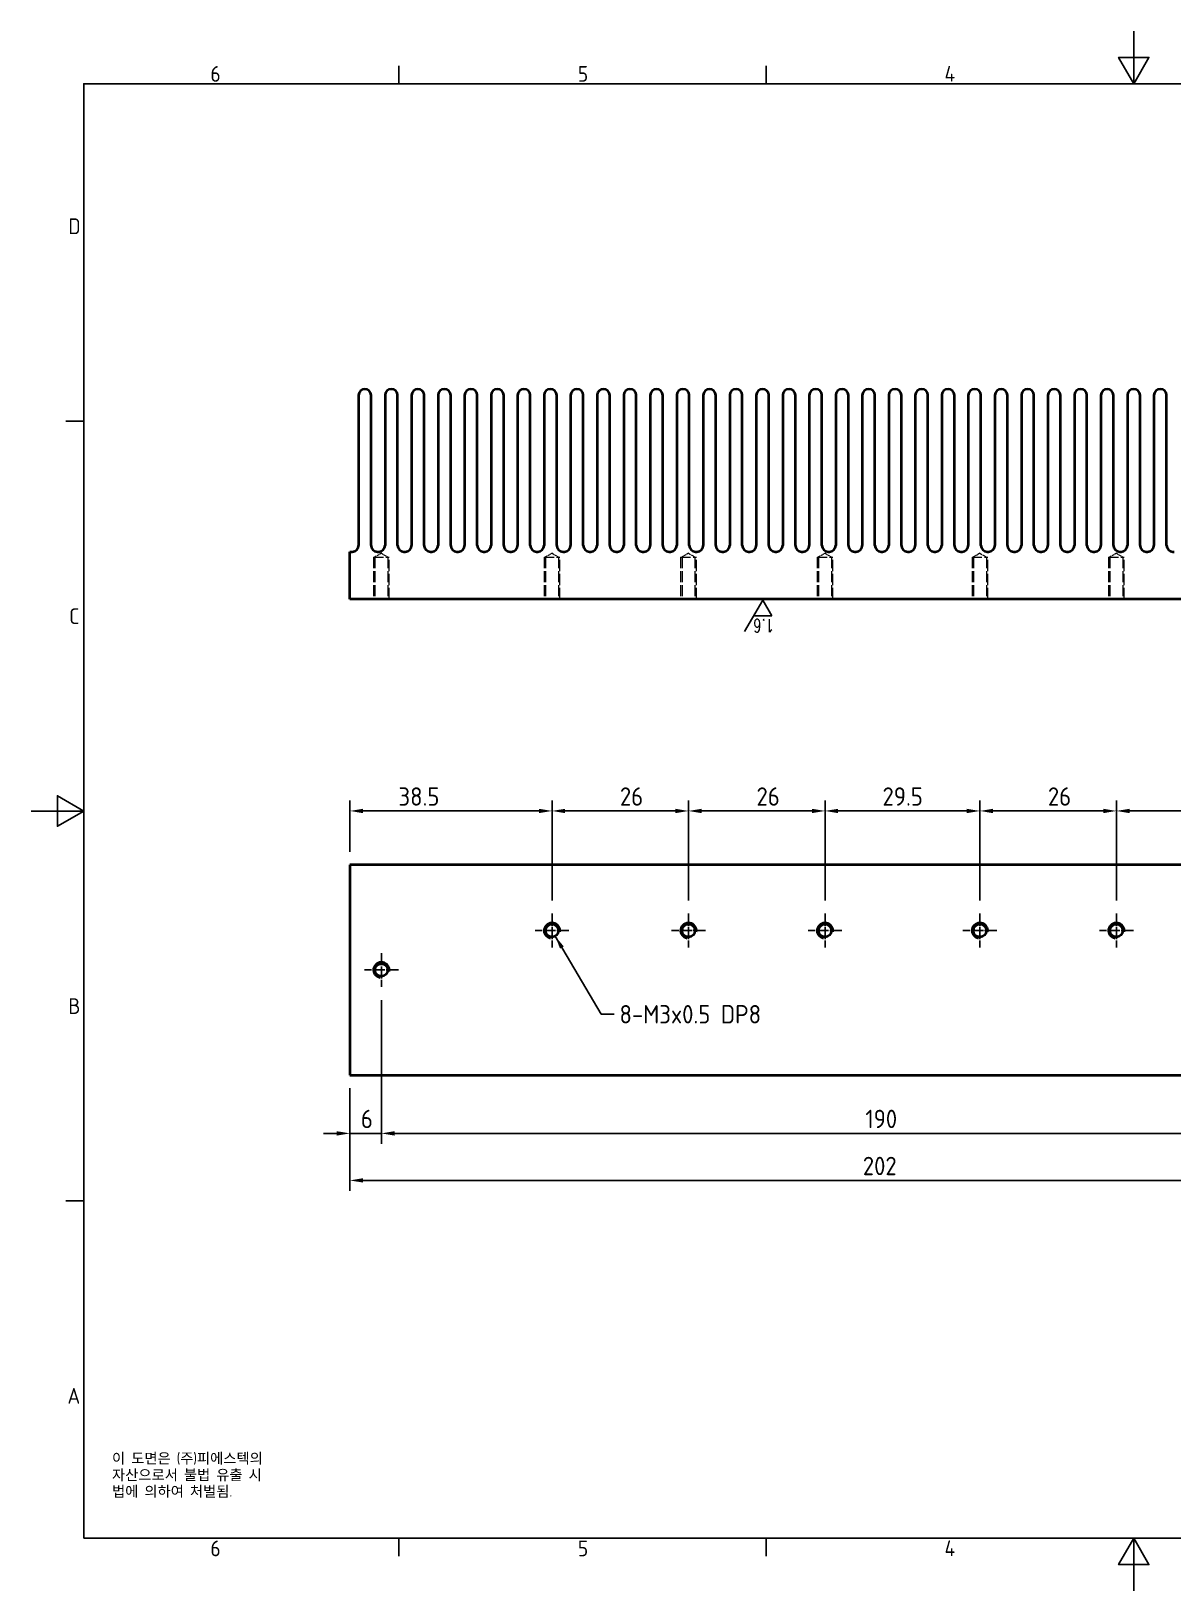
# Model space of a CAD drawing. Header units: millimetres. Extents: x 0 to 420, y 0 to 297.
# Drawn here: x 0 to 217.5, y 0 to 297 of the extents above; entities that cross this region are included whole.
import ezdxf
from ezdxf.enums import TextEntityAlignment as Align

# ---------------------------------------------------------------- set-up
doc = ezdxf.new("R2010")
doc.units = ezdxf.units.MM
doc.linetypes.add('CHAIN', pattern=[0.3543, 0.2362, -0.0295, 0.0591, -0.0295])
doc.linetypes.add('DASHED', pattern=[0.2067, 0.1654, -0.0413])
doc.layers.get('0').update_dxf_attribs({"color": 3, "lineweight": 25})
for name, color, linetype, lineweight in [('DIM', 4, 'Continuous', 25), ('가려진 것(ISO)', 2, 'DASHED', 18), ('가시적인 것(ISO)', 3, 'Continuous', 40), ('가시적인 좁은 것(ISO)', 3, 'Continuous', 35), ('경계(ISO)', 7, 'Continuous', 25), ('기호(ISO)', 5, 'Continuous', 25), ('중심 표식(ISO)', 1, 'Continuous', 25), ('치수(ISO)', 2, 'Continuous', 25)]:
    doc.layers.add(name, color=color, linetype=linetype, lineweight=lineweight)
doc.styles.add('문자 텍스트_M2B', font='isocp.shx')
doc.styles.add('문자 텍스트_PSTEK_POSCO', font='isocp.shx')
doc.styles.add('치수 텍스트_PSTEK_POSCO', font='isocp.shx')
doc.styles.add('텍스트 스타일492', font='romans.shx', dxfattribs={"width": 0.75})
doc.dimstyles.new('치수_PSTEK_POSCO', dxfattribs={"dimtxt": 3.5, "dimasz": 2.5, "dimexe": 2, "dimexo": 2.5, "dimgap": 1, "dimtad": 1, "dimrnd": 1e-08, "dimdsep": 46, "dimtxsty": '치수 텍스트_PSTEK_POSCO', "dimcen": 0.09, "dimdle": 10, "dimclrd": 7, "dimclre": 7, "dimclrt": 2, "dimadec": 1, "dimazin": 2, "dimtfac": 1, "dimtmove": 0, "dimatfit": 3, "dimfxl": 0, "dimtolj": 1, "dimlwd": -1, "dimlwe": -1, "dimarcsym": 0})
doc.dimstyles.new('치수_PSTEK_POSCO$7', dxfattribs={"dimtxt": 3.5, "dimasz": 2.5, "dimexe": 2, "dimexo": 2.5, "dimgap": 1, "dimtad": 1, "dimrnd": 1e-08, "dimdsep": 46, "dimtxsty": '치수 텍스트_PSTEK_POSCO', "dimcen": 0.09, "dimdle": 10, "dimclrd": 7, "dimclre": 7, "dimclrt": 2, "dimadec": 1, "dimazin": 2, "dimtfac": 1, "dimtmove": 0, "dimatfit": 3, "dimfxl": 0, "dimtolj": 1, "dimlwd": -1, "dimlwe": -1, "dimarcsym": 0})

# ---------------------------------------------------------------- blocks, each defined once
blk = doc.blocks.new('경계 Default Border')
at = {"layer": '경계(ISO)'}
for p, q in [((70, 287), (70, 290.4)), ((140, 287), (140, 290.4)), ((10, 222.75), (6.6, 222.75)), ((10, 74.25), (6.6, 74.25)), ((70, 10), (70, 6.6)), ((140, 10), (140, 6.6))]:
    blk.add_line(p, q, dxfattribs=at)
at = {"layer": '경계(ISO)', "flags": 128}
for points in [[(210, 297), (210, 287), (207.11, 292), (212.89, 292), (210, 287)], [(10, 10), (10, 287), (410, 287), (410, 10), (10, 10)], [(0, 148.5), (10, 148.5), (5, 151.39), (5, 145.61), (10, 148.5)], [(210, 0), (210, 10), (207.11, 5), (212.89, 5), (210, 10)]]:
    blk.add_lwpolyline(points, dxfattribs=at)
at = {"layer": '경계(ISO)', "color": 2, "char_height": 3, "attachment_point": 7, "style": '문자 텍스트_M2B'}
for s, insert in [('6', (34.14, 287.37)), ('5', (104.14, 287.37)), ('4', (173.97, 287.4)), ('D', (7.08, 258.35)), ('C', (7.24, 184.1)), ('B', (7.08, 109.85)), ('A', (6.91, 35.62)), ('6', (34.14, 6.57)), ('5', (104.14, 6.57)), ('4', (173.97, 6.6))]:
    blk.add_mtext(s, dxfattribs=dict(at, insert=insert))
blk = doc.blocks.new('*D23')
at = {"layer": 'Defpoints', "color": 0, "transparency": 16777216}
for p in [(60.71, 98.22), (262.71, 98.22), (262.71, 78.15)]:
    blk.add_point(p, dxfattribs=at)
at = {"layer": '치수(ISO)', "color": 7, "transparency": 16777216}
for p, q in [((60.71, 95.72), (60.71, 76.15)), ((262.71, 95.72), (262.71, 76.15)), ((63.21, 78.15), (260.21, 78.15))]:
    blk.add_line(p, q, dxfattribs=at)
for points in [[(63.21, 78.57), (63.21, 77.74), (60.71, 78.15)], [(260.21, 78.57), (260.21, 77.74), (262.71, 78.15)]]:
    blk.add_solid(points, dxfattribs=at)
at = {"layer": '치수(ISO)', "color": 2, "transparency": 16777216, "insert": (158.41, 80.9), "char_height": 3.5, "attachment_point": 4, "style": '치수 텍스트_PSTEK_POSCO'}
blk.add_mtext('\\A1;202', dxfattribs=at)
blk = doc.blocks.new('*D27')
at = {"layer": 'Defpoints', "color": 0, "transparency": 16777216}
for p in [(66.71, 114.99), (256.71, 114.99), (66.71, 87.11)]:
    blk.add_point(p, dxfattribs=at)
at = {"layer": '치수(ISO)', "color": 7, "transparency": 16777216}
for p, q in [((66.71, 112.49), (66.71, 85.11)), ((256.71, 112.49), (256.71, 85.11)), ((254.21, 87.11), (69.21, 87.11))]:
    blk.add_line(p, q, dxfattribs=at)
for points in [[(69.21, 87.52), (69.21, 86.69), (66.71, 87.11)], [(254.21, 87.52), (254.21, 86.69), (256.71, 87.11)]]:
    blk.add_solid(points, dxfattribs=at)
at = {"layer": '치수(ISO)', "color": 2, "transparency": 16777216, "insert": (158.9, 89.86), "char_height": 3.5, "attachment_point": 4, "style": '치수 텍스트_PSTEK_POSCO'}
blk.add_mtext('\\A1;190', dxfattribs=at)
blk = doc.blocks.new('*D31')
at = {"layer": 'Defpoints', "color": 0, "transparency": 16777216}
for p in [(66.71, 114.99), (60.71, 98.22), (66.71, 87.11)]:
    blk.add_point(p, dxfattribs=at)
at = {"layer": '치수(ISO)', "color": 7, "transparency": 16777216}
for p, q in [((66.71, 112.49), (66.71, 85.11)), ((60.71, 95.72), (60.71, 85.11)), ((58.21, 87.11), (55.71, 87.11)), ((60.71, 87.11), (66.71, 87.11)), ((69.21, 87.11), (71.71, 87.11))]:
    blk.add_line(p, q, dxfattribs=at)
for points in [[(58.21, 87.52), (58.21, 86.69), (60.71, 87.11)], [(69.21, 87.52), (69.21, 86.69), (66.71, 87.11)]]:
    blk.add_solid(points, dxfattribs=at)
at = {"layer": '치수(ISO)', "color": 2, "transparency": 16777216, "insert": (62.81, 89.86), "char_height": 3.5, "attachment_point": 4, "style": '치수 텍스트_PSTEK_POSCO'}
blk.add_mtext('\\A1;6', dxfattribs=at)
blk = doc.blocks.new('*D32')
at = {"layer": 'Defpoints', "color": 0, "transparency": 16777216}
for p in [(99.21, 148.51), (60.71, 138.22), (99.21, 128.95)]:
    blk.add_point(p, dxfattribs=at)
at = {"layer": '치수(ISO)', "color": 7, "transparency": 16777216}
for p, q in [((60.71, 140.72), (60.71, 150.51)), ((63.21, 148.51), (96.71, 148.51)), ((99.21, 131.45), (99.21, 150.51))]:
    blk.add_line(p, q, dxfattribs=at)
for points in [[(63.21, 148.92), (63.21, 148.09), (60.71, 148.51)], [(96.71, 148.92), (96.71, 148.09), (99.21, 148.51)]]:
    blk.add_solid(points, dxfattribs=at)
at = {"layer": '치수(ISO)', "color": 2, "transparency": 16777216, "insert": (69.96, 151.26), "char_height": 3.5, "attachment_point": 4, "style": '치수 텍스트_PSTEK_POSCO'}
blk.add_mtext('\\A1;38.5', dxfattribs=at)
blk = doc.blocks.new('*D33')
at = {"layer": 'Defpoints', "color": 0, "transparency": 16777216}
for p in [(125.21, 148.51), (99.21, 128.95), (125.21, 128.95)]:
    blk.add_point(p, dxfattribs=at)
at = {"layer": '치수(ISO)', "color": 7, "transparency": 16777216}
for p, q in [((99.21, 131.45), (99.21, 150.51)), ((101.71, 148.51), (122.71, 148.51)), ((125.21, 131.45), (125.21, 150.51))]:
    blk.add_line(p, q, dxfattribs=at)
for points in [[(101.71, 148.92), (101.71, 148.09), (99.21, 148.51)], [(122.71, 148.92), (122.71, 148.09), (125.21, 148.51)]]:
    blk.add_solid(points, dxfattribs=at)
at = {"layer": '치수(ISO)', "color": 2, "transparency": 16777216, "insert": (112.14, 151.26), "char_height": 3.5, "attachment_point": 4, "style": '치수 텍스트_PSTEK_POSCO'}
blk.add_mtext('\\A1;26', dxfattribs=at)
blk = doc.blocks.new('*D34')
at = {"layer": 'Defpoints', "color": 0, "transparency": 16777216}
for p in [(151.21, 148.51), (125.21, 128.95), (151.21, 128.95)]:
    blk.add_point(p, dxfattribs=at)
at = {"layer": '치수(ISO)', "color": 7, "transparency": 16777216}
for p, q in [((125.21, 131.45), (125.21, 150.51)), ((127.71, 148.51), (148.71, 148.51)), ((151.21, 131.45), (151.21, 150.51))]:
    blk.add_line(p, q, dxfattribs=at)
for points in [[(127.71, 148.92), (127.71, 148.09), (125.21, 148.51)], [(148.71, 148.92), (148.71, 148.09), (151.21, 148.51)]]:
    blk.add_solid(points, dxfattribs=at)
at = {"layer": '치수(ISO)', "color": 2, "transparency": 16777216, "insert": (138.16, 151.26), "char_height": 3.5, "attachment_point": 4, "style": '치수 텍스트_PSTEK_POSCO'}
blk.add_mtext('\\A1;26', dxfattribs=at)
blk = doc.blocks.new('*D35')
at = {"layer": 'Defpoints', "color": 0, "transparency": 16777216}
for p in [(180.71, 148.51), (151.21, 128.95), (180.71, 128.95)]:
    blk.add_point(p, dxfattribs=at)
at = {"layer": '치수(ISO)', "color": 7, "transparency": 16777216}
for p, q in [((151.21, 131.45), (151.21, 150.51)), ((153.71, 148.51), (178.21, 148.51)), ((180.71, 131.45), (180.71, 150.51))]:
    blk.add_line(p, q, dxfattribs=at)
for points in [[(153.71, 148.92), (153.71, 148.09), (151.21, 148.51)], [(178.21, 148.92), (178.21, 148.09), (180.71, 148.51)]]:
    blk.add_solid(points, dxfattribs=at)
at = {"layer": '치수(ISO)', "color": 2, "transparency": 16777216, "insert": (162.16, 151.26), "char_height": 3.5, "attachment_point": 4, "style": '치수 텍스트_PSTEK_POSCO'}
blk.add_mtext('\\A1;29.5', dxfattribs=at)
blk = doc.blocks.new('*D36')
at = {"layer": 'Defpoints', "color": 0, "transparency": 16777216}
for p in [(206.71, 148.51), (180.71, 128.95), (206.71, 128.95)]:
    blk.add_point(p, dxfattribs=at)
at = {"layer": '치수(ISO)', "color": 7, "transparency": 16777216}
for p, q in [((180.71, 131.45), (180.71, 150.51)), ((183.21, 148.51), (204.21, 148.51)), ((206.71, 131.45), (206.71, 150.51))]:
    blk.add_line(p, q, dxfattribs=at)
for points in [[(183.21, 148.92), (183.21, 148.09), (180.71, 148.51)], [(204.21, 148.92), (204.21, 148.09), (206.71, 148.51)]]:
    blk.add_solid(points, dxfattribs=at)
at = {"layer": '치수(ISO)', "color": 2, "transparency": 16777216, "insert": (193.66, 151.26), "char_height": 3.5, "attachment_point": 4, "style": '치수 텍스트_PSTEK_POSCO'}
blk.add_mtext('\\A1;26', dxfattribs=at)
blk = doc.blocks.new('*D37')
at = {"layer": 'Defpoints', "color": 0, "transparency": 16777216}
for p in [(232.71, 148.51), (206.71, 128.95), (232.71, 128.95)]:
    blk.add_point(p, dxfattribs=at)
at = {"layer": '치수(ISO)', "color": 7, "transparency": 16777216}
for p, q in [((206.71, 131.45), (206.71, 150.51)), ((209.21, 148.51), (230.21, 148.51)), ((232.71, 131.45), (232.71, 150.51))]:
    blk.add_line(p, q, dxfattribs=at)
for points in [[(209.21, 148.92), (209.21, 148.09), (206.71, 148.51)], [(230.21, 148.92), (230.21, 148.09), (232.71, 148.51)]]:
    blk.add_solid(points, dxfattribs=at)
at = {"layer": '치수(ISO)', "color": 2, "transparency": 16777216, "insert": (219.66, 151.26), "char_height": 3.5, "attachment_point": 4, "style": '치수 텍스트_PSTEK_POSCO'}
blk.add_mtext('\\A1;26', dxfattribs=at)
blk = doc.blocks.new('다듬질3')
at = {"layer": 'DIM', "color": 1, "linetype": 'Continuous'}
for p, q in [((-0.87, -3), (2.6, 3)), ((-2.6, 0), (-0.87, -3)), ((-2.6, 0), (0.87, 0))]:
    blk.add_line(p, q, dxfattribs=at)
at = {"layer": 'DIM', "color": 2, "style": '텍스트 스타일492', "width": 0.75}
blk.add_text('1.6', height=2.5, dxfattribs=at).set_placement((0.94, 0.63), align=Align.RIGHT)

msp = doc.modelspace()

# ---------------------------------------------------------------- linework, layer by layer
at = {"layer": '가려진 것(ISO)', "ltscale": 12.901145}
for p, q in [((65.205, 196.858), (65.205, 188.858)), ((65.476, 196.858), (65.476, 188.858)), ((67.935, 196.858), (67.935, 188.858)), ((68.205, 188.858), (68.205, 196.858)), ((97.705, 196.858), (97.705, 188.858)), ((97.976, 196.858), (97.976, 188.858)), ((100.435, 196.858), (100.435, 188.858)), ((100.705, 188.858), (100.705, 196.858)), ((123.705, 196.858), (123.705, 188.858)), ((123.976, 196.858), (123.976, 188.858)), ((126.435, 196.858), (126.435, 188.858)), ((126.705, 188.858), (126.705, 196.858)), ((149.705, 196.858), (149.705, 188.858)), ((149.976, 196.858), (149.976, 188.858)), ((152.435, 196.858), (152.435, 188.858)), ((152.705, 188.858), (152.705, 196.858)), ((179.205, 196.858), (179.205, 188.858)), ((179.476, 196.858), (179.476, 188.858)), ((181.935, 196.858), (181.935, 188.858)), ((182.205, 188.858), (182.205, 196.858)), ((205.205, 196.858), (205.205, 188.858)), ((205.476, 196.858), (205.476, 188.858)), ((207.935, 196.858), (207.935, 188.858)), ((208.205, 188.858), (208.205, 196.858))]:
    msp.add_line(p, q, dxfattribs=at)
at = {"layer": '가려진 것(ISO)', "ltscale": 11.399102}
for p, q in [((65.205, 196.858), (68.205, 196.858)), ((97.705, 196.858), (100.705, 196.858)), ((123.705, 196.858), (126.705, 196.858)), ((149.705, 196.858), (152.705, 196.858)), ((179.205, 196.858), (182.205, 196.858)), ((205.205, 196.858), (208.205, 196.858))]:
    msp.add_line(p, q, dxfattribs=at)
at = {"layer": '가려진 것(ISO)', "ltscale": 2.731951}
for p, q in [((66.705, 197.597), (65.476, 196.858)), ((66.705, 197.597), (67.935, 196.858)), ((99.205, 197.597), (97.976, 196.858)), ((99.205, 197.597), (100.435, 196.858)), ((125.205, 197.597), (123.976, 196.858)), ((125.205, 197.597), (126.435, 196.858)), ((151.205, 197.597), (149.976, 196.858)), ((151.205, 197.597), (152.435, 196.858)), ((180.705, 197.597), (179.476, 196.858)), ((180.705, 197.597), (181.935, 196.858)), ((206.705, 197.597), (205.476, 196.858)), ((206.705, 197.597), (207.935, 196.858))]:
    msp.add_line(p, q, dxfattribs=at)
at = {"layer": '가시적인 것(ISO)'}
for p, q in [((62.355, 227.658), (62.355, 199.058)), ((64.755, 199.058), (64.755, 227.658)), ((67.405, 227.658), (67.405, 199.058)), ((69.805, 199.058), (69.805, 227.658)), ((72.455, 227.658), (72.455, 199.058)), ((74.855, 199.058), (74.855, 227.658)), ((77.505, 227.658), (77.505, 199.058)), ((79.905, 199.058), (79.905, 227.658)), ((82.555, 227.658), (82.555, 199.058)), ((84.955, 199.058), (84.955, 227.658)), ((87.605, 227.658), (87.605, 199.058)), ((90.005, 199.058), (90.005, 227.658)), ((92.655, 227.658), (92.655, 199.058)), ((95.055, 199.058), (95.055, 227.658)), ((97.705, 227.658), (97.705, 199.058)), ((100.105, 199.058), (100.105, 227.658)), ((102.755, 227.658), (102.755, 199.058)), ((105.155, 199.058), (105.155, 227.658)), ((107.805, 227.658), (107.805, 199.058)), ((110.205, 199.058), (110.205, 227.658)), ((112.855, 227.658), (112.855, 199.058)), ((115.255, 199.058), (115.255, 227.658)), ((117.905, 227.658), (117.905, 199.058)), ((120.305, 199.058), (120.305, 227.658)), ((122.955, 227.658), (122.955, 199.058)), ((125.355, 199.058), (125.355, 227.658)), ((128.005, 227.658), (128.005, 199.058)), ((130.405, 199.058), (130.405, 227.658)), ((133.055, 227.658), (133.055, 199.058)), ((135.455, 199.058), (135.455, 227.658)), ((138.105, 227.658), (138.105, 199.058)), ((140.505, 199.058), (140.505, 227.658)), ((143.155, 227.658), (143.155, 199.058)), ((145.555, 199.058), (145.555, 227.658)), ((148.205, 227.658), (148.205, 199.058)), ((150.605, 199.058), (150.605, 227.658)), ((153.255, 227.658), (153.255, 199.058)), ((155.655, 199.058), (155.655, 227.658)), ((158.305, 227.658), (158.305, 199.058)), ((160.705, 199.058), (160.705, 227.658)), ((163.355, 227.658), (163.355, 199.058)), ((165.755, 199.058), (165.755, 227.658)), ((168.405, 227.658), (168.405, 199.058)), ((170.805, 199.058), (170.805, 227.658)), ((173.455, 227.658), (173.455, 199.058)), ((175.855, 199.058), (175.855, 227.658)), ((178.505, 227.658), (178.505, 199.058)), ((180.905, 199.058), (180.905, 227.658)), ((183.555, 227.658), (183.555, 199.058)), ((185.955, 199.058), (185.955, 227.658)), ((188.605, 227.658), (188.605, 199.058)), ((191.005, 199.058), (191.005, 227.658)), ((193.655, 227.658), (193.655, 199.058)), ((196.055, 199.058), (196.055, 227.658)), ((198.705, 227.658), (198.705, 199.058)), ((201.105, 199.058), (201.105, 227.658)), ((203.755, 227.658), (203.755, 199.058)), ((206.155, 199.058), (206.155, 227.658)), ((208.805, 227.658), (208.805, 199.058)), ((211.205, 199.058), (211.205, 227.658)), ((213.855, 227.658), (213.855, 199.058)), ((216.255, 199.058), (216.255, 227.658)), ((60.705, 188.858), (60.705, 197.858)), ((60.705, 197.858), (61.155, 197.858)), ((65.955, 197.858), (66.205, 197.858)), ((71.005, 197.858), (71.255, 197.858)), ((76.055, 197.858), (76.305, 197.858)), ((81.105, 197.858), (81.355, 197.858)), ((86.155, 197.858), (86.405, 197.858)), ((91.205, 197.858), (91.455, 197.858)), ((96.255, 197.858), (96.505, 197.858)), ((101.305, 197.858), (101.555, 197.858)), ((106.355, 197.858), (106.605, 197.858)), ((111.405, 197.858), (111.655, 197.858)), ((116.455, 197.858), (116.705, 197.858)), ((121.505, 197.858), (121.755, 197.858)), ((126.555, 197.858), (126.805, 197.858)), ((131.605, 197.858), (131.855, 197.858)), ((136.655, 197.858), (136.905, 197.858)), ((141.705, 197.858), (141.955, 197.858)), ((146.755, 197.858), (147.005, 197.858)), ((151.805, 197.858), (152.055, 197.858)), ((156.855, 197.858), (157.105, 197.858)), ((161.905, 197.858), (162.155, 197.858)), ((166.955, 197.858), (167.205, 197.858)), ((172.005, 197.858), (172.255, 197.858)), ((177.055, 197.858), (177.305, 197.858)), ((182.105, 197.858), (182.355, 197.858)), ((187.155, 197.858), (187.405, 197.858)), ((192.205, 197.858), (192.455, 197.858)), ((197.255, 197.858), (197.505, 197.858)), ((202.305, 197.858), (202.555, 197.858)), ((207.355, 197.858), (207.605, 197.858)), ((212.405, 197.858), (212.655, 197.858)), ((217.455, 197.858), (217.705, 197.858)), ((262.705, 188.858), (60.705, 188.858)), ((60.705, 138.224), (60.705, 98.224)), ((262.705, 138.224), (60.705, 138.224)), ((60.705, 98.224), (262.705, 98.224))]:
    msp.add_line(p, q, dxfattribs=at)
for centre in [(99.205, 125.724), (125.205, 125.724), (151.205, 125.724), (180.705, 125.724), (206.705, 125.724), (66.705, 118.224)]:
    msp.add_circle(centre, 1.23, dxfattribs=at)
for centre, start, end in [((63.555, 227.658), 0, 180), ((68.605, 227.658), 0, 180), ((73.655, 227.658), 0, 180), ((78.705, 227.658), 0, 180), ((83.755, 227.658), 0, 180), ((88.805, 227.658), 0, 180), ((93.855, 227.658), 0, 180), ((98.905, 227.658), 0, 180), ((103.955, 227.658), 0, 180), ((109.005, 227.658), 0, 180), ((114.055, 227.658), 0, 180), ((119.105, 227.658), 0, 180), ((124.155, 227.658), 0, 180), ((129.205, 227.658), 0, 180), ((134.255, 227.658), 0, 180), ((139.305, 227.658), 0, 180), ((144.355, 227.658), 0, 180), ((149.405, 227.658), 0, 180), ((154.455, 227.658), 0, 180), ((159.505, 227.658), 0, 180), ((164.555, 227.658), 0, 180), ((169.605, 227.658), 0, 180), ((174.655, 227.658), 0, 180), ((179.705, 227.658), 0, 180), ((184.755, 227.658), 0, 180), ((189.805, 227.658), 0, 180), ((194.855, 227.658), 0, 180), ((199.905, 227.658), 0, 180), ((204.955, 227.658), 0, 180), ((210.005, 227.658), 0, 180), ((215.055, 227.658), 0, 180), ((61.155, 199.058), 270, 0), ((65.955, 199.058), 180, 270), ((66.205, 199.058), 270, 0), ((71.005, 199.058), 180, 270), ((71.255, 199.058), 270, 0), ((76.055, 199.058), 180, 270), ((76.305, 199.058), 270, 0), ((81.105, 199.058), 180, 270), ((81.355, 199.058), 270, 0), ((86.155, 199.058), 180, 270), ((86.405, 199.058), 270, 0), ((91.205, 199.058), 180, 270), ((91.455, 199.058), 270, 0), ((96.255, 199.058), 180, 270), ((96.505, 199.058), 270, 0), ((101.305, 199.058), 180, 270), ((101.555, 199.058), 270, 0), ((106.355, 199.058), 180, 270), ((106.605, 199.058), 270, 0), ((111.405, 199.058), 180, 270), ((111.655, 199.058), 270, 0), ((116.455, 199.058), 180, 270), ((116.705, 199.058), 270, 0), ((121.505, 199.058), 180, 270), ((121.755, 199.058), 270, 0), ((126.555, 199.058), 180, 270), ((126.805, 199.058), 270, 0), ((131.605, 199.058), 180, 270), ((131.855, 199.058), 270, 0), ((136.655, 199.058), 180, 270), ((136.905, 199.058), 270, 0), ((141.705, 199.058), 180, 270), ((141.955, 199.058), 270, 0), ((146.755, 199.058), 180, 270), ((147.005, 199.058), 270, 0), ((151.805, 199.058), 180, 270), ((152.055, 199.058), 270, 0), ((156.855, 199.058), 180, 270), ((157.105, 199.058), 270, 0), ((161.905, 199.058), 180, 270), ((162.155, 199.058), 270, 0), ((166.955, 199.058), 180, 270), ((167.205, 199.058), 270, 0), ((172.005, 199.058), 180, 270), ((172.255, 199.058), 270, 0), ((177.055, 199.058), 180, 270), ((177.305, 199.058), 270, 0), ((182.105, 199.058), 180, 270), ((182.355, 199.058), 270, 0), ((187.155, 199.058), 180, 270), ((187.405, 199.058), 270, 0), ((192.205, 199.058), 180, 270), ((192.455, 199.058), 270, 0), ((197.255, 199.058), 180, 270), ((197.505, 199.058), 270, 0), ((202.305, 199.058), 180, 270), ((202.555, 199.058), 270, 0), ((207.355, 199.058), 180, 270), ((207.605, 199.058), 270, 0), ((212.405, 199.058), 180, 270), ((212.655, 199.058), 270, 0), ((217.455, 199.058), 180, 270)]:
    msp.add_arc(centre, 1.2, start, end, dxfattribs=at)
at = {"layer": '가시적인 좁은 것(ISO)'}
for centre in [(99.205, 125.724), (125.205, 125.724), (151.205, 125.724), (180.705, 125.724), (206.705, 125.724), (66.705, 118.224)]:
    msp.add_arc(centre, 1.5, 350, 260, dxfattribs=at)
at = {"layer": '중심 표식(ISO)', "linetype": 'CHAIN', "ltscale": 7.177189}
for p, q in [((99.205, 128.953), (99.205, 122.494)), ((125.205, 128.953), (125.205, 122.494)), ((151.205, 128.953), (151.205, 122.494)), ((180.705, 128.953), (180.705, 122.494)), ((206.705, 128.953), (206.705, 122.494)), ((102.435, 125.724), (95.976, 125.724)), ((128.435, 125.724), (121.976, 125.724)), ((154.435, 125.724), (147.976, 125.724)), ((183.935, 125.724), (177.476, 125.724)), ((209.935, 125.724), (203.476, 125.724)), ((66.705, 121.453), (66.705, 114.994)), ((69.935, 118.224), (63.476, 118.224))]:
    msp.add_line(p, q, dxfattribs=at)

# ---------------------------------------------------------------- block references
msp.add_blockref('경계 Default Border', (0, 0))
at = {"rotation": 180}
msp.add_blockref('다듬질3', (138.462, 185.671), dxfattribs=at)

# ---------------------------------------------------------------- texts
at = {"layer": '기호(ISO)', "color": 2, "insert": (112.061, 109.797), "char_height": 3.5, "width": 31.82764, "attachment_point": 4, "line_spacing_factor": 0.6125, "style": '치수 텍스트_PSTEK_POSCO'}
msp.add_mtext('{8-M3x0.5 DP8}', dxfattribs=at)
at = {"layer": '기호(ISO)', "color": 7, "insert": (15.395, 26.228), "char_height": 2, "width": 51.24014, "attachment_point": 1, "line_spacing_factor": 0.944221, "style": '문자 텍스트_PSTEK_POSCO'}
msp.add_mtext('{이 도면은 (주)피에스텍의\\P자산으로서 불법 유출 시 \\P법에 의하여 처벌됨.}', dxfattribs=at)

# ---------------------------------------------------------------- dimensions: what is measured, and where the dimension line sits
at = {"layer": '치수(ISO)', "color": 7}
for base, p1, p2, override, picture, middle in [((99.205, 148.507), (60.705, 138.224), (99.205, 128.953), {"dimdec": 2, "dimtp": 0, "dimtm": 0, "dimtdec": 2, "dimtofl": 0, "dimatfit": 1}, '*D32', (73.705, 148.507)), ((125.205, 148.507), (99.205, 128.953), (125.205, 128.953), {"dimdec": 2, "dimtp": 0, "dimtm": 0, "dimtdec": 2, "dimtofl": 0, "dimatfit": 1}, '*D33', (114.195, 148.507)), ((151.205, 148.507), (125.205, 128.953), (151.205, 128.953), {"dimdec": 2, "dimtp": 0, "dimtm": 0, "dimtdec": 2, "dimtofl": 0, "dimatfit": 1}, '*D34', (140.215, 148.507)), ((180.705, 148.507), (151.205, 128.953), (180.705, 128.953), {"dimdec": 2, "dimtp": 0, "dimtm": 0, "dimtdec": 2, "dimtofl": 0, "dimatfit": 1}, '*D35', (165.955, 148.507)), ((206.705, 148.507), (180.705, 128.953), (206.705, 128.953), {"dimdec": 2, "dimtp": 0, "dimtm": 0, "dimtdec": 2, "dimtofl": 0, "dimatfit": 1}, '*D36', (195.715, 148.507)), ((232.705, 148.507), (206.705, 128.953), (232.705, 128.953), {"dimdec": 2, "dimtp": 0, "dimtm": 0, "dimtdec": 2, "dimtofl": 0, "dimatfit": 1}, '*D37', (221.715, 148.507)), ((66.705, 87.107), (60.705, 98.224), (66.705, 114.994), {"dimdec": 2, "dimtp": 0, "dimtm": 0, "dimtdec": 2, "dimtofl": 1, "dimatfit": 1}, '*D31', (63.705, 87.107)), ((66.705, 87.107), (256.705, 114.994), (66.705, 114.994), {"dimdec": 2, "dimtp": 0, "dimtm": 0, "dimtdec": 2, "dimtofl": 0, "dimatfit": 1}, '*D27', (161.705, 87.107)), ((262.705, 78.153), (60.705, 98.224), (262.705, 98.224), {"dimdec": 2, "dimtp": 0, "dimtm": 0, "dimtdec": 2, "dimtofl": 0, "dimatfit": 1}, '*D23', (161.705, 78.153))]:
    dim = msp.add_linear_dim(base=base, p1=p1, p2=p2, angle=180, dimstyle='치수_PSTEK_POSCO', override=override, dxfattribs=at)
    dim.commit()
    dim.dimension.update_dxf_attribs({"geometry": picture, "text_midpoint": middle, "dimtype": 160})

# ---------------------------------------------------------------- leaders
at = {"layer": '기호(ISO)', "color": 7, "annotation_type": 0, "has_hookline": 1, "hookline_direction": 0, "text_width": 27.3}
msp.add_leader([(99.82, 124.659), (108.561, 109.797), (111.061, 109.797)], dimstyle='치수_PSTEK_POSCO$7', override={"dimtad": 0}, dxfattribs=at)

doc.saveas('drawing.dxf')
